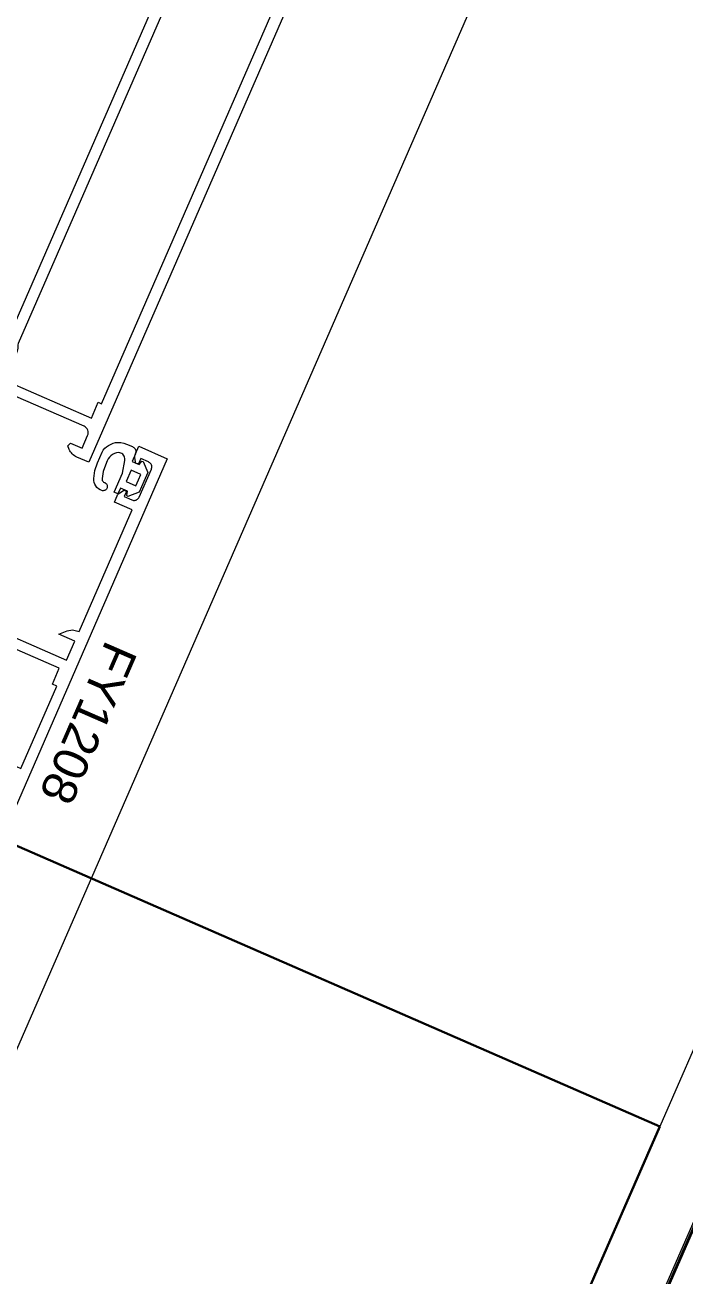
# Model space of a CAD drawing. Header units: millimetres. Extents: x -37281 to 954596, y -59787 to 956680.
# Drawn here: x 873573.3 to 873668.8, y -6551.4 to -6370.5 of the extents above; entities that cross this region are included whole.
import ezdxf

# ---------------------------------------------------------------- set-up
doc = ezdxf.new("R2010")
doc.units = ezdxf.units.MM
doc.header["$MEASUREMENT"] = 0
for name, color, linetype, lineweight in [('0_Pen_No__2', 8, 'Continuous', 15), ('0_Pen_No__7', 7, 'Continuous', 35), ('0_Pen_No__9', 7, 'Continuous', 13), ('New_A-25-M_Wall_Ext_Pen_No__87', 8, 'Continuous', 20), ('New_ArchiCAD Windows_Pen_No__3', 7, 'Continuous', 18)]:
    doc.layers.add(name, color=color, linetype=linetype, lineweight=lineweight)
doc.layers.add('0_Pen_No__40', color=7, linetype='Continuous', lineweight=35, true_color=0x2a2a2a)
doc.layers.add('New_ArchiCAD Windows_Pen_No__23', color=7, linetype='Continuous', lineweight=30, true_color=0x2a2a2a)
doc.layers.add('New_A-25-M_Wall_Ext', color=7, linetype='Continuous')
doc.layers.add('New_ArchiCAD Windows', color=7, linetype='Continuous')
doc.styles.add('GENERATED_STYLE_3', font='')
doc.styles.get('GENERATED_STYLE_3').set_extended_font_data('Arial')

# ---------------------------------------------------------------- blocks, each defined once
blk = doc.blocks.new('Wall_243_2', base_point=(874395.1, -4631.3))
at = {"layer": 'New_A-25-M_Wall_Ext_Pen_No__87', "linetype": 'Continuous', "flags": 128}
blk.add_lwpolyline([(866536.64, -22653.24), (874395.1, -4631.3)], dxfattribs=at)
blk = doc.blocks.new('Double Window 19_7')
at = {"layer": 'New_ArchiCAD Windows_Pen_No__23', "linetype": 'Continuous'}
for p, q in [((-200, 0), (-200, -190)), ((-200, -190), (-250, -190))]:
    blk.add_line(p, q, dxfattribs=at)
at = {"layer": 'New_ArchiCAD Windows_Pen_No__3', "linetype": 'Continuous'}
for p, q in [((650, -190), (-200, -190)), ((-700, -200), (700, -200))]:
    blk.add_line(p, q, dxfattribs=at)
blk = doc.blocks.new('Wall_353_2', base_point=(874468.42, -4712.54))
at = {"layer": 'New_ArchiCAD Windows', "color": 251, "linetype": 'Continuous', "lineweight": 20, "true_color": 0x606060, "zscale": 1000, "rotation": 66.44041158399281}
blk.add_blockref('Double Window 19_7', (873570.9, -6270.46), dxfattribs=at)

msp = doc.modelspace()

# ---------------------------------------------------------------- linework, layer by layer
at = {"layer": '0_Pen_No__2', "linetype": 'Continuous', "flags": 128}
for points in [[(873626.51, -6332.9), (873582.54, -6433.73), (873580.81, -6432.97, -0.198912), (873579.74, -6431.87), (873579.54, -6431.34), (873579.93, -6430.95), (873581.58, -6431.67), (873582.38, -6429.84, 0.414214), (873581.87, -6428.52), (873569.77, -6423.25)], [(873607.26, -6336.76, 0.112281), (873607, -6337.12), (873572.36, -6416.56, 0.112281), (873572.28, -6416.99, -0.112281), (873572.11, -6417.89), (873570.37, -6421.87), (873582.93, -6427.35), (873583.92, -6425.06), (873584.38, -6425.26), (873621.56, -6340.01), (873621.1, -6339.81), (873622.1, -6337.52), (873610.41, -6332.42)], [(873571.58, -6414.33), (873604.84, -6338.07, 0.414214)]]:
    msp.add_lwpolyline(points, format="xyb", dxfattribs=at)
for points in [[(873566.33, -6456.66), (873579.34, -6462.33), (873580.54, -6459.58), (873578.23, -6458.57), (873579.43, -6458.1), (873580.2, -6457.96), (873580.96, -6458.13), (873581.14, -6458.21), (873588.82, -6440.61), (873586.25, -6439.49), (873586.65, -6438.58), (873586.72, -6438.45), (873586.81, -6438.32), (873586.92, -6438.22), (873587.04, -6438.13), (873587.72, -6437.71), (873588.01, -6437.96), (873587.69, -6438.7), (873588.79, -6439.18), (873588.9, -6439.22), (873589.03, -6439.24), (873589.15, -6439.24), (873589.28, -6439.23), (873589.4, -6439.19), (873589.51, -6439.13), (873589.61, -6439.06), (873589.7, -6438.97), (873589.78, -6438.87), (873589.84, -6438.76), (873591.6, -6434.73), (873591.64, -6434.61), (873591.66, -6434.49), (873591.66, -6434.36), (873591.65, -6434.24), (873591.61, -6434.12), (873591.55, -6434.01), (873591.48, -6433.9), (873591.4, -6433.81), (873591.29, -6433.74), (873591.18, -6433.68), (873590.08, -6433.2), (873589.76, -6433.93), (873589.38, -6433.89), (873589.23, -6433.11), (873589.21, -6432.96), (873589.21, -6432.81), (873589.24, -6432.66), (873589.29, -6432.51), (873589.77, -6431.42), (873593.89, -6433.22), (873562.32, -6505.64)], [(873590.49, -6436.52), (873589.82, -6438.06), (873588.22, -6438.68), (873588.04, -6438.54), (873588.14, -6437.91), (873587.13, -6437.47)]]:
    msp.add_lwpolyline(points, dxfattribs=at)
msp.add_lwpolyline([(873565.73, -6458.03), (873563.99, -6462.02), (873563.85, -6462.29), (873563.67, -6462.54), (873563.45, -6462.75), (873563.34, -6462.86), (873563.26, -6462.98), (873563.19, -6463.11), (873560.52, -6469.22), (873560.47, -6469.36), (873560.45, -6469.5), (873560.44, -6469.65), (873560.43, -6469.96), (873560.37, -6470.26), (873560.27, -6470.54), (873558.53, -6474.53), (873571.09, -6480.01), (873572.09, -6477.72), (873572.73, -6478), (873577.93, -6466.08), (873577.29, -6465.8), (873578.29, -6463.51)], close=True, dxfattribs=at)
at = {"layer": '0_Pen_No__40', "linetype": 'Continuous'}
msp.add_line((874037.86, -5700.74), (866899.19, -22071.98), dxfattribs=at)
at = {"layer": '0_Pen_No__9', "linetype": 'Continuous', "flags": 128}
msp.add_lwpolyline([(873587.13, -6437.47), (873586.77, -6438.3), (873586.22, -6438.06), (873587.42, -6435.31), (873587.76, -6433.49), (873587.77, -6433.33), (873587.76, -6433.16), (873587.72, -6433), (873587.66, -6432.84), (873587.57, -6432.7), (873587.46, -6432.58), (873587.33, -6432.48), (873587.18, -6432.39), (873587.02, -6432.34), (873586.86, -6432.31), (873586.56, -6432.36), (873586.27, -6432.46), (873586, -6432.6), (873585.76, -6432.78), (873585.54, -6432.99), (873585.36, -6433.24), (873585.22, -6433.5), (873584.95, -6434.13), (873584.63, -6435.08), (873584.47, -6436.07), (873584.47, -6436.16), (873584.48, -6436.26), (873584.51, -6436.35), (873584.56, -6436.43), (873584.61, -6436.51), (873584.68, -6436.58), (873584.76, -6436.63), (873584.85, -6436.67), (873584.94, -6436.72), (873585.02, -6436.78), (873585.1, -6436.85), (873585.15, -6436.94), (873585.2, -6437.03), (873585.22, -6437.13), (873585.23, -6437.24), (873585.22, -6437.34), (873585.2, -6437.44), (873585.15, -6437.53), (873585.1, -6437.62), (873585.02, -6437.7), (873584.94, -6437.76), (873584.85, -6437.8), (873584.75, -6437.83), (873584.65, -6437.84), (873584.54, -6437.84), (873584.44, -6437.82), (873584.18, -6437.71), (873583.94, -6437.56), (873583.73, -6437.37), (873583.55, -6437.15), (873583.41, -6436.9), (873583.32, -6436.63), (873583.27, -6436.36), (873583.26, -6436.07), (873583.45, -6434.91), (873583.83, -6433.79), (873584.49, -6432.28), (873584.65, -6431.98), (873584.86, -6431.71), (873585.11, -6431.48), (873585.4, -6431.3), (873586.09, -6430.99), (873586.42, -6430.89), (873586.75, -6430.86), (873587.19, -6430.88), (873587.62, -6430.96), (873588.03, -6431.1), (873588.87, -6431.47), (873588.98, -6431.53), (873589.08, -6431.6), (873589.17, -6431.69), (873589.24, -6431.8), (873589.3, -6431.91), (873589.34, -6432.03), (873589.35, -6432.16), (873589.35, -6432.28), (873589.33, -6432.4), (873589.29, -6432.52), (873588.81, -6433.62), (873589.82, -6434.06), (873590.21, -6433.57), (873590.44, -6433.6), (873591.07, -6435.2), (873590.49, -6436.52)], dxfattribs=at)
msp.add_lwpolyline([(873589.73, -6436.26), (873590.07, -6435.48), (873588.69, -6434.88), (873587.98, -6436.53), (873589.35, -6437.13)], close=True, dxfattribs=at)

# ---------------------------------------------------------------- block references
at = {"layer": 'New_A-25-M_Wall_Ext', "color": 250, "lineweight": 50, "true_color": 0x2a2a2a}
for name, p in [('Wall_353_2', (874468.42, -4712.54)), ('Wall_243_2', (874395.1, -4631.3))]:
    msp.add_blockref(name, p, dxfattribs=at)

# ---------------------------------------------------------------- texts
at = {"layer": '0_Pen_No__7', "linetype": 'Continuous', "insert": (873585.03, -6459.23), "char_height": 5, "attachment_point": 7, "rotation": 246.4404, "style": 'GENERATED_STYLE_3'}
msp.add_mtext('\\A1;{\\fArial|b0|i0|c0|p34;FY1208}', dxfattribs=at)

doc.saveas('drawing.dxf')
